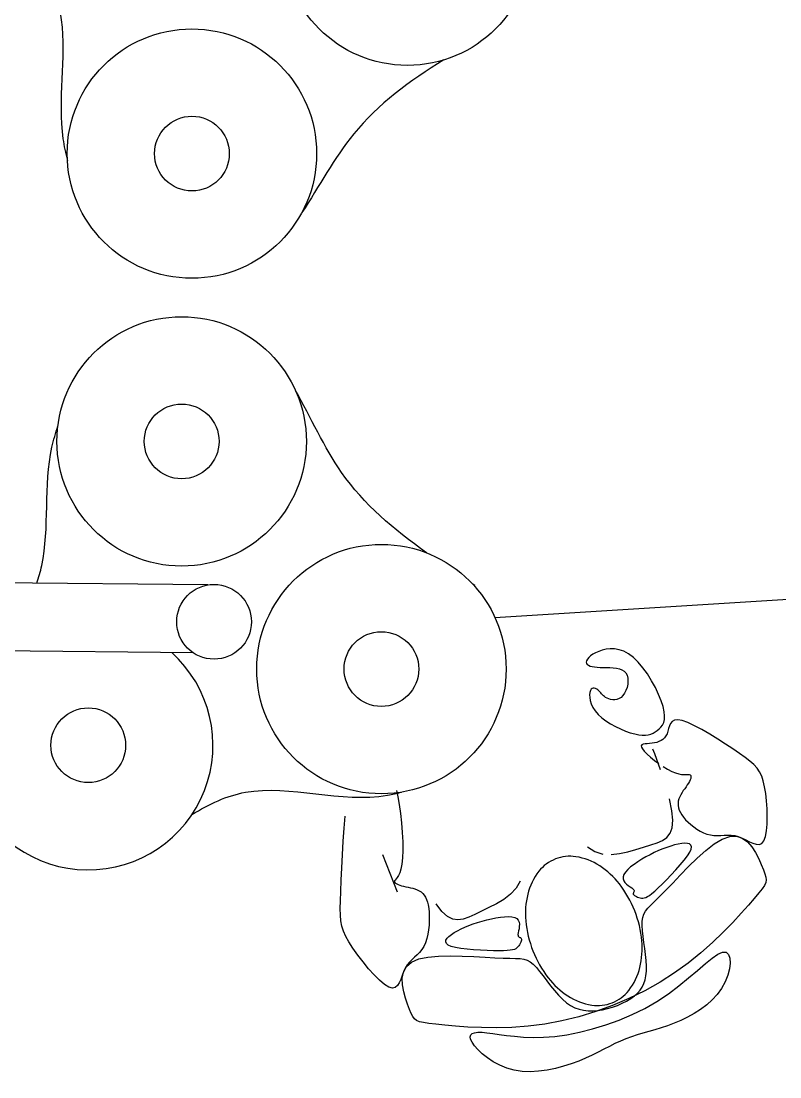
# Model space of a CAD drawing. Header units: inches. Extents: x 204954 to 440946, y -300749 to -143756.
# Drawn here: x 221571.18 to 221603.28, y -148026.86 to -147982.2 of the extents above; entities that cross this region are included whole.
import ezdxf

# ---------------------------------------------------------------- set-up
doc = ezdxf.new("R2010")
doc.units = ezdxf.units.IN
doc.header["$LTSCALE"] = 9
doc.header["$MEASUREMENT"] = 0
doc.linetypes.add('0', pattern=[0])
doc.layers.add('beam framing', color=91, linetype='Continuous')

msp = doc.modelspace()

# ---------------------------------------------------------------- linework, layer by layer
for p, q in [((221579.08119, -148006.05294), (221561.03082, -148005.85866)), ((221578.45645, -148008.92247), (221560.99986, -148008.73458))]:
    msp.add_line(p, q)
at = {"color": 1, "linetype": '0'}
for p, q in [((221595.36793, -148008.9862), (221595.27174, -148009.05414)), ((221595.48238, -148008.92171), (221595.36793, -148008.9862)), ((221595.61424, -148008.8628), (221595.48238, -148008.92171)), ((221595.76243, -148008.8121), (221595.61424, -148008.8628)), ((221595.92504, -148008.77438), (221595.76243, -148008.8121)), ((221596.09994, -148008.75492), (221595.92504, -148008.77438)), ((221596.28498, -148008.75901), (221596.09994, -148008.75492)), ((221596.47804, -148008.79194), (221596.28498, -148008.75901)), ((221596.67699, -148008.859), (221596.47804, -148008.79194)), ((221596.87968, -148008.96548), (221596.67699, -148008.859)), ((221597.08399, -148009.11666), (221596.87968, -148008.96548)), ((221595.10124, -148009.25753), (221595.08661, -148009.31814)), ((221595.08661, -148009.31814), (221595.09451, -148009.37163)), ((221595.09451, -148009.37163), (221595.12528, -148009.41637)), ((221595.13754, -148009.19192), (221595.10124, -148009.25753)), ((221595.12528, -148009.41637), (221595.17724, -148009.45274)), ((221595.19466, -148009.12342), (221595.13754, -148009.19192)), ((221595.17724, -148009.45274), (221595.2482, -148009.48161)), ((221595.27174, -148009.05414), (221595.19466, -148009.12342)), ((221597.28742, -148009.31516), (221597.08399, -148009.11666)), ((221597.48609, -148009.55289), (221597.28742, -148009.31516)), ((221595.2482, -148009.48161), (221595.33595, -148009.50384)), ((221595.33595, -148009.50384), (221595.43832, -148009.5203)), ((221595.43832, -148009.5203), (221595.55311, -148009.53184)), ((221595.55311, -148009.53184), (221595.67813, -148009.53935)), ((221595.67813, -148009.53935), (221595.81118, -148009.54368)), ((221595.81118, -148009.54368), (221595.94982, -148009.54611)), ((221595.94982, -148009.54611), (221596.09052, -148009.54949)), ((221596.09052, -148009.54949), (221596.22952, -148009.55711)), ((221596.22952, -148009.55711), (221596.36303, -148009.57222)), ((221596.36303, -148009.57222), (221596.48728, -148009.59811)), ((221596.48728, -148009.59811), (221596.59851, -148009.63804)), ((221596.59851, -148009.63804), (221596.69292, -148009.69527)), ((221596.69292, -148009.69527), (221596.76674, -148009.77309)), ((221596.76674, -148009.77309), (221596.81714, -148009.87321)), ((221596.81714, -148009.87321), (221596.845, -148009.99112)), ((221597.67573, -148009.81908), (221597.48609, -148009.55289)), ((221597.85208, -148010.10297), (221597.67573, -148009.81908)), ((221596.84045, -148010.25609), (221596.8117, -148010.39104)), ((221596.85216, -148010.12077), (221596.84045, -148010.25609)), ((221596.845, -148009.99112), (221596.85216, -148010.12077)), ((221598.01091, -148010.39378), (221597.85208, -148010.10297)), ((221595.23801, -148010.59953), (221595.22848, -148010.69976)), ((221595.22848, -148010.69976), (221595.23416, -148010.8171)), ((221595.26, -148010.52016), (221595.23801, -148010.59953)), ((221595.29185, -148010.4643), (221595.26, -148010.52016)), ((221595.33148, -148010.43027), (221595.29185, -148010.4643)), ((221595.37693, -148010.41528), (221595.33148, -148010.43027)), ((221595.42628, -148010.41653), (221595.37693, -148010.41528)), ((221595.47756, -148010.43124), (221595.42628, -148010.41653)), ((221595.52883, -148010.45662), (221595.47756, -148010.43124)), ((221595.57815, -148010.48988), (221595.52883, -148010.45662)), ((221595.62358, -148010.52824), (221595.57815, -148010.48988)), ((221595.66385, -148010.56924), (221595.62358, -148010.52824)), ((221595.70046, -148010.61167), (221595.66385, -148010.56924)), ((221595.73562, -148010.65468), (221595.70046, -148010.61167)), ((221595.7715, -148010.69741), (221595.73562, -148010.65468)), ((221595.81031, -148010.73898), (221595.7715, -148010.69741)), ((221595.85423, -148010.77853), (221595.81031, -148010.73898)), ((221595.90546, -148010.81519), (221595.85423, -148010.77853)), ((221596.56299, -148010.8073), (221596.47746, -148010.85947)), ((221596.64148, -148010.73302), (221596.56299, -148010.8073)), ((221596.71038, -148010.63556), (221596.64148, -148010.73302)), ((221596.76773, -148010.51955), (221596.71038, -148010.63556)), ((221596.8117, -148010.39104), (221596.76773, -148010.51955)), ((221598.14794, -148010.68075), (221598.01091, -148010.39378)), ((221598.25894, -148010.95312), (221598.14794, -148010.68075)), ((221595.23416, -148010.8171), (221595.25779, -148010.9478)), ((221595.25779, -148010.9478), (221595.3021, -148011.08811)), ((221595.3021, -148011.08811), (221595.36984, -148011.23427)), ((221595.36984, -148011.23427), (221595.46376, -148011.38254)), ((221595.96618, -148010.8481), (221595.90546, -148010.81519)), ((221596.03779, -148010.87612), (221595.96618, -148010.8481)), ((221596.1184, -148010.89702), (221596.03779, -148010.87612)), ((221596.20536, -148010.9083), (221596.1184, -148010.89702)), ((221596.29597, -148010.90747), (221596.20536, -148010.9083)), ((221596.38756, -148010.89203), (221596.29597, -148010.90747)), ((221596.47746, -148010.85947), (221596.38756, -148010.89203)), ((221598.33963, -148011.20012), (221598.25894, -148010.95312)), ((221598.38716, -148011.41339), (221598.33963, -148011.20012)), ((221595.46376, -148011.38254), (221595.58659, -148011.52917)), ((221595.58659, -148011.52917), (221595.73951, -148011.67072)), ((221595.73951, -148011.67072), (221595.91746, -148011.80505)), ((221598.40415, -148011.59428), (221598.38716, -148011.41339)), ((221598.39462, -148011.74653), (221598.40415, -148011.59428)), ((221595.91746, -148011.80505), (221596.11379, -148011.93034)), ((221596.11379, -148011.93034), (221596.32187, -148012.04477)), ((221596.32187, -148012.04477), (221596.53508, -148012.1465)), ((221596.53508, -148012.1465), (221596.74677, -148012.23371)), ((221598.08969, -148012.20931), (221598.17159, -148012.14405)), ((221598.17159, -148012.14405), (221598.24706, -148012.06889)), ((221598.24706, -148012.06889), (221598.31206, -148011.98008)), ((221598.31206, -148011.98008), (221598.36258, -148011.87388)), ((221598.36258, -148011.87388), (221598.39462, -148011.74653)), ((221598.5723, -148012.12532), (221598.54096, -148012.24054)), ((221598.60777, -148012.01202), (221598.5723, -148012.12532)), ((221598.65602, -148011.90968), (221598.60777, -148012.01202)), ((221598.72569, -148011.82732), (221598.65602, -148011.90968)), ((221598.8254, -148011.774), (221598.72569, -148011.82732)), ((221598.9638, -148011.75873), (221598.8254, -148011.774)), ((221599.14953, -148011.79056), (221598.9638, -148011.75873)), ((221599.3877, -148011.87531), (221599.14953, -148011.79056)), ((221599.66937, -148012.00601), (221599.3877, -148011.87531)), ((221599.98205, -148012.17246), (221599.66937, -148012.00601)), ((221596.74677, -148012.23371), (221596.95032, -148012.30458)), ((221596.95032, -148012.30458), (221597.13909, -148012.35729)), ((221597.13909, -148012.35729), (221597.30794, -148012.3906)), ((221597.30794, -148012.3906), (221597.45776, -148012.40564)), ((221597.45776, -148012.40564), (221597.59091, -148012.40416)), ((221597.59091, -148012.40416), (221597.70976, -148012.38787)), ((221597.70976, -148012.38787), (221597.81669, -148012.35852)), ((221597.81669, -148012.35852), (221597.91408, -148012.31782)), ((221597.91408, -148012.31782), (221598.00428, -148012.2675)), ((221598.00428, -148012.2675), (221598.08969, -148012.20931)), ((221598.32913, -148012.58623), (221598.25043, -148012.63895)), ((221598.3987, -148012.5211), (221598.32913, -148012.58623)), ((221598.45781, -148012.44232), (221598.3987, -148012.5211)), ((221598.50512, -148012.34865), (221598.45781, -148012.44232)), ((221598.54096, -148012.24054), (221598.50512, -148012.34865)), ((221600.31328, -148012.36448), (221599.98205, -148012.17246)), ((221600.65059, -148012.57188), (221600.31328, -148012.36448)), ((221600.98151, -148012.78447), (221600.65059, -148012.57188)), ((221597.44503, -148012.81773), (221597.41609, -148012.85599)), ((221597.41609, -148012.85599), (221597.41939, -148012.91174)), ((221597.41939, -148012.91174), (221597.46072, -148012.98891)), ((221597.50045, -148012.79302), (221597.44503, -148012.81773)), ((221597.46072, -148012.98891), (221597.54361, -148013.08967)), ((221597.57655, -148012.77792), (221597.50045, -148012.79302)), ((221597.66756, -148012.76848), (221597.57655, -148012.77792)), ((221597.76771, -148012.76078), (221597.66756, -148012.76848)), ((221597.8712, -148012.75086), (221597.76771, -148012.76078)), ((221597.973, -148012.73523), (221597.8712, -148012.75086)), ((221597.98518, -148013.19896), (221597.90527, -148013.00038)), ((221598.07103, -148012.71221), (221597.973, -148012.73523)), ((221598.16395, -148012.68053), (221598.07103, -148012.71221)), ((221598.25043, -148012.63895), (221598.16395, -148012.68053)), ((221601.29356, -148012.99207), (221600.98151, -148012.78447)), ((221601.57427, -148013.18449), (221601.29356, -148012.99207)), ((221597.54361, -148013.08967), (221597.66258, -148013.20907)), ((221597.66258, -148013.20907), (221597.80991, -148013.34039)), ((221597.80991, -148013.34039), (221597.97787, -148013.47689)), ((221597.97787, -148013.47689), (221598.15873, -148013.61185)), ((221598.23222, -148013.8716), (221597.98518, -148013.19896)), ((221601.81398, -148013.35473), (221601.57427, -148013.18449)), ((221602.01426, -148013.50854), (221601.81398, -148013.35473)), ((221598.34478, -148013.73854), (221598.52827, -148013.85023)), ((221598.52827, -148013.85023), (221598.70149, -148013.9402)), ((221598.70149, -148013.9402), (221598.85807, -148014.0037)), ((221602.17948, -148013.65487), (221602.01426, -148013.50854)), ((221602.31403, -148013.80264), (221602.17948, -148013.65487)), ((221602.42227, -148013.96081), (221602.31403, -148013.80264)), ((221598.85807, -148014.0037), (221598.997, -148014.04393)), ((221598.997, -148014.04393), (221599.11866, -148014.0661)), ((221599.11866, -148014.0661), (221599.22341, -148014.0754)), ((221599.22341, -148014.0754), (221599.31161, -148014.077)), ((221599.31161, -148014.077), (221599.38361, -148014.07611)), ((221599.38361, -148014.07611), (221599.43979, -148014.07792)), ((221599.44892, -148014.36683), (221599.40835, -148014.43872)), ((221599.43979, -148014.07792), (221599.48051, -148014.08762)), ((221599.48134, -148014.29994), (221599.44892, -148014.36683)), ((221599.48051, -148014.08762), (221599.50625, -148014.10931)), ((221599.50443, -148014.23939), (221599.48134, -148014.29994)), ((221599.51706, -148014.18654), (221599.50443, -148014.23939)), ((221599.50625, -148014.10931), (221599.51805, -148014.14273)), ((221599.51805, -148014.14273), (221599.51706, -148014.18654)), ((221602.50859, -148014.13831), (221602.42227, -148013.96081)), ((221602.57737, -148014.34408), (221602.50859, -148014.13831)), ((221602.63297, -148014.58707), (221602.57737, -148014.34408)), ((221587.05597, -148014.74793), (221587.11853, -148015.01528)), ((221599.19363, -148014.75502), (221599.13788, -148014.83944)), ((221599.25103, -148014.67263), (221599.19363, -148014.75502)), ((221599.30758, -148014.59235), (221599.25103, -148014.67263)), ((221599.36078, -148014.51428), (221599.30758, -148014.59235)), ((221599.40835, -148014.43872), (221599.36078, -148014.51428)), ((221602.67874, -148014.87216), (221602.63297, -148014.58707)), ((221587.11853, -148015.01528), (221587.1766, -148015.34398)), ((221598.71083, -148015.60562), (221598.60611, -148015.10079)), ((221598.98118, -148015.19534), (221598.97066, -148015.28841)), ((221599.00542, -148015.10382), (221598.98118, -148015.19534)), ((221599.04127, -148015.01394), (221599.00542, -148015.10382)), ((221599.08626, -148014.92577), (221599.04127, -148015.01394)), ((221599.13788, -148014.83944), (221599.08626, -148014.92577)), ((221602.71391, -148015.18812), (221602.67874, -148014.87216)), ((221602.73665, -148015.51966), (221602.71391, -148015.18812)), ((221587.1766, -148015.34398), (221587.2282, -148015.71613)), ((221587.2282, -148015.71613), (221587.27132, -148016.11386)), ((221598.74872, -148016.00971), (221598.71083, -148015.60562)), ((221598.97066, -148015.28841), (221598.97425, -148015.38302)), ((221598.97425, -148015.38302), (221598.99196, -148015.47915)), ((221598.99196, -148015.47915), (221599.02379, -148015.57682)), ((221599.02379, -148015.57682), (221599.06975, -148015.67603)), ((221599.06975, -148015.67603), (221599.12982, -148015.77677)), ((221602.74514, -148015.8515), (221602.73665, -148015.51966)), ((221584.84437, -148016.34829), (221584.88946, -148015.83747)), ((221587.27132, -148016.11386), (221587.30396, -148016.51928)), ((221598.72239, -148016.32181), (221598.74872, -148016.00971)), ((221599.12982, -148015.77677), (221599.20402, -148015.87904)), ((221599.20402, -148015.87904), (221599.29233, -148015.98285)), ((221599.29233, -148015.98285), (221599.39444, -148016.08772)), ((221599.39444, -148016.08772), (221599.50873, -148016.19134)), ((221602.71214, -148016.4549), (221602.73758, -148016.16834)), ((221602.73758, -148016.16834), (221602.74514, -148015.8515)), ((221584.80626, -148016.89815), (221584.84437, -148016.34829)), ((221587.30396, -148016.51928), (221587.32413, -148016.91452)), ((221598.49847, -148016.73274), (221598.63719, -148016.5576)), ((221598.63719, -148016.5576), (221598.72239, -148016.32181)), ((221599.50873, -148016.19134), (221599.63324, -148016.29092)), ((221599.63324, -148016.29092), (221599.76603, -148016.38367)), ((221599.76603, -148016.38367), (221599.90517, -148016.46681)), ((221599.90517, -148016.46681), (221600.04869, -148016.53754)), ((221600.04869, -148016.53754), (221600.19465, -148016.59308)), ((221600.19465, -148016.59308), (221600.34112, -148016.63064)), ((221602.66701, -148016.6959), (221602.71214, -148016.4549)), ((221584.77422, -148017.46338), (221584.80626, -148016.89815)), ((221587.32413, -148016.91452), (221587.32984, -148017.28168)), ((221597.51524, -148017.14019), (221597.8146, -148017.05096)), ((221597.8146, -148017.05096), (221598.08183, -148016.96375)), ((221598.08183, -148016.96375), (221598.31156, -148016.8629)), ((221598.31156, -148016.8629), (221598.49847, -148016.73274)), ((221598.82566, -148017.05277), (221598.66348, -148017.09907)), ((221598.98004, -148017.01667), (221598.82566, -148017.05277)), ((221599.12461, -148016.99171), (221598.98004, -148017.01667)), ((221599.2551, -148016.9803), (221599.12461, -148016.99171)), ((221599.36672, -148016.98525), (221599.2551, -148016.9803)), ((221599.45465, -148017.00934), (221599.36672, -148016.98525)), ((221599.51408, -148017.05536), (221599.45465, -148017.00934)), ((221599.5402, -148017.12609), (221599.51408, -148017.05536)), ((221600.13903, -148017.28713), (221600.49762, -148017.00971)), ((221600.34112, -148016.63064), (221600.48657, -148016.64889)), ((221600.48657, -148016.64889), (221600.63124, -148016.65234)), ((221600.49762, -148017.00971), (221600.84011, -148016.80266)), ((221600.63124, -148016.65234), (221600.77579, -148016.64694)), ((221600.77579, -148016.64694), (221600.9209, -148016.63866)), ((221600.84011, -148016.80266), (221601.15649, -148016.68773)), ((221600.9209, -148016.63866), (221601.06721, -148016.63345)), ((221601.06721, -148016.63345), (221601.21541, -148016.63728)), ((221601.15649, -148016.68773), (221601.43878, -148016.67963)), ((221601.21541, -148016.63728), (221601.36616, -148016.65611)), ((221601.36616, -148016.65611), (221601.52012, -148016.69589)), ((221601.43878, -148016.67963), (221601.68705, -148016.76499)), ((221601.52012, -148016.69589), (221601.67728, -148016.75946)), ((221601.67728, -148016.75946), (221601.83492, -148016.83706)), ((221601.68705, -148016.76499), (221601.90338, -148016.92344)), ((221601.83492, -148016.83706), (221601.98964, -148016.91582)), ((221601.90338, -148016.92344), (221602.08985, -148017.13458)), ((221601.98964, -148016.91582), (221602.13803, -148016.98284)), ((221602.13803, -148016.98284), (221602.2767, -148017.02526)), ((221602.2767, -148017.02526), (221602.40225, -148017.03019)), ((221602.40225, -148017.03019), (221602.51127, -148016.98474)), ((221602.51127, -148016.98474), (221602.60037, -148016.87604)), ((221602.60037, -148016.87604), (221602.66701, -148016.6959)), ((221584.74736, -148018.02034), (221584.77422, -148017.46338)), ((221587.09836, -148019.04825), (221586.47606, -148017.47324)), ((221587.32984, -148017.28168), (221587.31908, -148017.6029)), ((221595.14414, -148017.13724), (221595.4539, -148017.33582)), ((221595.4539, -148017.33582), (221595.78733, -148017.43614)), ((221596.13603, -148017.45751), (221596.49158, -148017.41928)), ((221596.49158, -148017.41928), (221596.84557, -148017.34077)), ((221596.84557, -148017.34077), (221597.1896, -148017.24129)), ((221597.1896, -148017.24129), (221597.51524, -148017.14019)), ((221597.78676, -148017.46325), (221597.60848, -148017.55859)), ((221597.96601, -148017.37465), (221597.78676, -148017.46325)), ((221598.14476, -148017.29335), (221597.96601, -148017.37465)), ((221598.32157, -148017.21993), (221598.14476, -148017.29335)), ((221598.49496, -148017.15498), (221598.32157, -148017.21993)), ((221598.66348, -148017.09907), (221598.49496, -148017.15498)), ((221599.23436, -148017.69741), (221599.37296, -148017.51269)), ((221599.37296, -148017.51269), (221599.47326, -148017.35288)), ((221599.47326, -148017.35288), (221599.52819, -148017.22434)), ((221599.52819, -148017.22434), (221599.5402, -148017.12609)), ((221599.77431, -148017.61322), (221600.13903, -148017.28713)), ((221602.08985, -148017.13458), (221602.24855, -148017.37803)), ((221602.24855, -148017.37803), (221602.38155, -148017.63342)), ((221587.29098, -148017.86458), (221587.24923, -148018.0703)), ((221587.31908, -148017.6029), (221587.29098, -148017.86458)), ((221597.10722, -148017.874), (221596.96545, -148017.98336)), ((221597.26457, -148017.76559), (221597.10722, -148017.874)), ((221597.43311, -148017.65988), (221597.26457, -148017.76559)), ((221597.60848, -148017.55859), (221597.43311, -148017.65988)), ((221598.88002, -148018.10888), (221599.0669, -148017.89886)), ((221599.0669, -148017.89886), (221599.23436, -148017.69741)), ((221599.41348, -148017.96622), (221599.77431, -148017.61322)), ((221602.38155, -148017.63342), (221602.49094, -148017.88034)), ((221602.49094, -148017.88034), (221602.5788, -148018.09843)), ((221584.72479, -148018.54538), (221584.74736, -148018.02034)), ((221587.14396, -148018.34543), (221587.09005, -148018.4306)), ((221587.19862, -148018.22796), (221587.14396, -148018.34543)), ((221587.24923, -148018.0703), (221587.19862, -148018.22796)), ((221596.64186, -148018.39572), (221596.64177, -148018.48422)), ((221596.67747, -148018.29985), (221596.64186, -148018.39572)), ((221596.74619, -148018.19802), (221596.67747, -148018.29985)), ((221596.84364, -148018.09194), (221596.74619, -148018.19802)), ((221596.96545, -148017.98336), (221596.84364, -148018.09194)), ((221598.48574, -148018.52191), (221598.68315, -148018.31929)), ((221598.68315, -148018.31929), (221598.88002, -148018.10888)), ((221598.74343, -148018.66605), (221599.06652, -148018.3244)), ((221599.06652, -148018.3244), (221599.41348, -148017.96622)), ((221602.5788, -148018.09843), (221602.64612, -148018.27307)), ((221602.64612, -148018.27307), (221602.68947, -148018.41272)), ((221584.70559, -148019.01485), (221584.72479, -148018.54538)), ((221586.98086, -148018.5711), (221586.97689, -148018.60453)), ((221586.97689, -148018.60453), (221586.99112, -148018.63699)), ((221587.00369, -148018.53555), (221586.98086, -148018.5711)), ((221586.99112, -148018.63699), (221587.02179, -148018.66829)), ((221587.04169, -148018.49135), (221587.00369, -148018.53555)), ((221587.02179, -148018.66829), (221587.06713, -148018.69824)), ((221587.09005, -148018.4306), (221587.04169, -148018.49135)), ((221587.06713, -148018.69824), (221587.12537, -148018.72665)), ((221587.12537, -148018.72665), (221587.19475, -148018.75332)), ((221587.19475, -148018.75332), (221587.27351, -148018.77807)), ((221587.27351, -148018.77807), (221587.35988, -148018.8007)), ((221587.35988, -148018.8007), (221587.45207, -148018.82132)), ((221587.45207, -148018.82132), (221587.54821, -148018.84127)), ((221587.54821, -148018.84127), (221587.64643, -148018.86218)), ((221592.29579, -148018.58361), (221592.12098, -148018.88474)), ((221596.64177, -148018.48422), (221596.6717, -148018.56531)), ((221596.6717, -148018.56531), (221596.72415, -148018.63927)), ((221596.72415, -148018.63927), (221596.79164, -148018.70641)), ((221596.79164, -148018.70641), (221596.86668, -148018.767)), ((221596.86668, -148018.767), (221596.94179, -148018.82134)), ((221596.94179, -148018.82134), (221597.00948, -148018.86973)), ((221598.12705, -148018.87109), (221598.29723, -148018.70857)), ((221598.29723, -148018.70857), (221598.48574, -148018.52191)), ((221598.4542, -148018.96941), (221598.74343, -148018.66605)), ((221602.63063, -148018.76402), (221602.53301, -148018.90602)), ((221602.68624, -148018.64396), (221602.63063, -148018.76402)), ((221602.70435, -148018.53161), (221602.68624, -148018.64396)), ((221602.68947, -148018.41272), (221602.70435, -148018.53161)), ((221584.68982, -148019.4114), (221584.70559, -148019.01485)), ((221587.64643, -148018.86218), (221587.74483, -148018.88569)), ((221587.74483, -148018.88569), (221587.84152, -148018.91343)), ((221587.84152, -148018.91343), (221587.93462, -148018.94703)), ((221587.93462, -148018.94703), (221588.02223, -148018.98814)), ((221588.02223, -148018.98814), (221588.10247, -148019.03838)), ((221588.10247, -148019.03838), (221588.17382, -148019.09925)), ((221588.17382, -148019.09925), (221588.23622, -148019.17165)), ((221588.23622, -148019.17165), (221588.28996, -148019.25637)), ((221588.28996, -148019.25637), (221588.33536, -148019.35417)), ((221591.88106, -148019.13868), (221591.5954, -148019.3538)), ((221592.12098, -148018.88474), (221591.88106, -148019.13868)), ((221597.00948, -148018.86973), (221597.06225, -148018.91245)), ((221597.06225, -148018.91245), (221597.09464, -148018.94989)), ((221597.0804, -148019.08665), (221597.07427, -148019.10997)), ((221597.07427, -148019.10997), (221597.07769, -148019.13396)), ((221597.07769, -148019.13396), (221597.09413, -148019.15917)), ((221597.09153, -148019.06314), (221597.0804, -148019.08665)), ((221597.10308, -148019.03857), (221597.09153, -148019.06314)), ((221597.09413, -148019.15917), (221597.12262, -148019.18496)), ((221597.09464, -148018.94989), (221597.1092, -148018.98281)), ((221597.11049, -148019.01208), (221597.10308, -148019.03857)), ((221597.1092, -148018.98281), (221597.11049, -148019.01208)), ((221597.12262, -148019.18496), (221597.1611, -148019.21036)), ((221597.1611, -148019.21036), (221597.20748, -148019.23442)), ((221597.20748, -148019.23442), (221597.25971, -148019.25616)), ((221597.25971, -148019.25616), (221597.31572, -148019.27463)), ((221597.31572, -148019.27463), (221597.37343, -148019.28888)), ((221597.37343, -148019.28888), (221597.43079, -148019.29793)), ((221597.43079, -148019.29793), (221597.48668, -148019.30044)), ((221597.48668, -148019.30044), (221597.54392, -148019.29353)), ((221597.54392, -148019.29353), (221597.60628, -148019.27393)), ((221597.60628, -148019.27393), (221597.67754, -148019.23837)), ((221597.67754, -148019.23837), (221597.76147, -148019.18357)), ((221597.76147, -148019.18357), (221597.86185, -148019.10627)), ((221597.86185, -148019.10627), (221597.98245, -148019.0032)), ((221597.98245, -148019.0032), (221598.12705, -148018.87109)), ((221598.0001, -148019.41913), (221598.20668, -148019.21836)), ((221598.20668, -148019.21836), (221598.4542, -148018.96941)), ((221602.38886, -148019.08418), (221602.19368, -148019.31273)), ((221602.53301, -148018.90602), (221602.38886, -148019.08418)), ((221584.68127, -148019.74285), (221584.68982, -148019.4114)), ((221584.68469, -148020.02335), (221584.68127, -148019.74285)), ((221588.33536, -148019.35417), (221588.37271, -148019.46581)), ((221588.37271, -148019.46581), (221588.40232, -148019.59207)), ((221588.40232, -148019.59207), (221588.4245, -148019.73371)), ((221588.4245, -148019.73371), (221588.43955, -148019.89151)), ((221588.98436, -148019.86768), (221588.73582, -148019.54681)), ((221590.96423, -148019.70098), (221590.65742, -148019.84976)), ((221591.28333, -148019.53844), (221590.96423, -148019.70098)), ((221591.5954, -148019.3538), (221591.28333, -148019.53844)), ((221597.59665, -148019.85061), (221597.69801, -148019.72343)), ((221597.69801, -148019.72343), (221597.83152, -148019.58355)), ((221597.83152, -148019.58355), (221598.0001, -148019.41913)), ((221601.94406, -148019.60162), (221601.64109, -148019.9436)), ((221602.19368, -148019.31273), (221601.94406, -148019.60162)), ((221584.7048, -148020.26702), (221584.68469, -148020.02335)), ((221588.43955, -148019.89151), (221588.44753, -148020.06528)), ((221588.44753, -148020.06528), (221588.4476, -148020.25108)), ((221589.2169, -148020.0775), (221588.98436, -148019.86768)), ((221589.44026, -148020.19137), (221589.2169, -148020.0775)), ((221589.66123, -148020.22439), (221589.44026, -148020.19137)), ((221589.88662, -148020.19165), (221589.66123, -148020.22439)), ((221590.12325, -148020.10824), (221589.88662, -148020.19165)), ((221590.37791, -148019.98924), (221590.12325, -148020.10824)), ((221590.65742, -148019.84976), (221590.37791, -148019.98924)), ((221590.87534, -148020.21889), (221591.07258, -148020.17297)), ((221591.07258, -148020.17297), (221591.26787, -148020.13493)), ((221591.26787, -148020.13493), (221591.45682, -148020.10651)), ((221591.45682, -148020.10651), (221591.63505, -148020.08943)), ((221591.63505, -148020.08943), (221591.79818, -148020.08544)), ((221591.79818, -148020.08544), (221591.94182, -148020.09626)), ((221591.94182, -148020.09626), (221592.06159, -148020.12362)), ((221592.06159, -148020.12362), (221592.1531, -148020.16926)), ((221592.1531, -148020.16926), (221592.21366, -148020.2338)), ((221597.45614, -148020.27422), (221597.47864, -148020.11418)), ((221597.47864, -148020.11418), (221597.5245, -148019.97692)), ((221597.5245, -148019.97692), (221597.59665, -148019.85061)), ((221601.64109, -148019.9436), (221601.28697, -148020.32713)), ((221584.74636, -148020.48799), (221584.7048, -148020.26702)), ((221584.81409, -148020.70039), (221584.74636, -148020.48799)), ((221588.4196, -148020.63912), (221588.38935, -148020.83156)), ((221588.43865, -148020.44399), (221588.4196, -148020.63912)), ((221588.4476, -148020.25108), (221588.43865, -148020.44399)), ((221589.64114, -148020.68164), (221589.79117, -148020.60458)), ((221589.79117, -148020.60458), (221589.95239, -148020.53021)), ((221589.95239, -148020.53021), (221590.12336, -148020.45911)), ((221590.12336, -148020.45911), (221590.30259, -148020.39184)), ((221590.30259, -148020.39184), (221590.48864, -148020.329)), ((221590.48864, -148020.329), (221590.68005, -148020.27116)), ((221590.68005, -148020.27116), (221590.87534, -148020.21889)), ((221592.21366, -148020.2338), (221592.24724, -148020.31344)), ((221592.24277, -148020.59394), (221592.22509, -148020.68494)), ((221592.25613, -148020.49842), (221592.24277, -148020.59394)), ((221592.24724, -148020.31344), (221592.25951, -148020.40328)), ((221592.25951, -148020.40328), (221592.25613, -148020.49842)), ((221597.45381, -148020.4657), (221597.45614, -148020.27422)), ((221597.46741, -148020.68468), (221597.45381, -148020.4657)), ((221601.28697, -148020.32713), (221600.8839, -148020.74068)), ((221584.91275, -148020.91836), (221584.81409, -148020.70039)), ((221585.04705, -148021.15603), (221584.91275, -148020.91836)), ((221588.34681, -148021.0164), (221588.29089, -148021.18876)), ((221588.38935, -148020.83156), (221588.34681, -148021.0164)), ((221589.14041, -148021.15407), (221589.15233, -148021.07986)), ((221589.15233, -148021.07986), (221589.20005, -148021.00217)), ((221589.20005, -148021.00217), (221589.27814, -148020.92227)), ((221589.27814, -148020.92227), (221589.38119, -148020.8414)), ((221589.38119, -148020.8414), (221589.50378, -148020.76081)), ((221589.50378, -148020.76081), (221589.64114, -148020.68164)), ((221592.20876, -148020.76653), (221592.19943, -148020.83378)), ((221592.19943, -148020.83378), (221592.20138, -148020.88325)), ((221592.20138, -148020.88325), (221592.21326, -148020.91723)), ((221592.22509, -148020.68494), (221592.20876, -148020.76653)), ((221592.21326, -148020.91723), (221592.23233, -148020.93948)), ((221592.23233, -148020.93948), (221592.25584, -148020.95375)), ((221592.25584, -148020.95375), (221592.28107, -148020.96379)), ((221592.28107, -148020.96379), (221592.30526, -148020.97335)), ((221592.30526, -148020.97335), (221592.32567, -148020.98618)), ((221592.32567, -148020.98618), (221592.33956, -148021.00602)), ((221592.34163, -148021.07396), (221592.33091, -148021.1188)), ((221592.33956, -148021.00602), (221592.3448, -148021.03567)), ((221592.3448, -148021.03567), (221592.34163, -148021.07396)), ((221597.49244, -148020.92403), (221597.46741, -148020.68468)), ((221597.5244, -148021.17665), (221597.49244, -148020.92403)), ((221600.8839, -148020.74068), (221600.43406, -148021.1727)), ((221585.21934, -148021.42285), (221585.04705, -148021.15603)), ((221585.4223, -148021.70957), (221585.21934, -148021.42285)), ((221588.13535, -148021.47812), (221588.03854, -148021.59579)), ((221588.22049, -148021.34371), (221588.13535, -148021.47812)), ((221588.29089, -148021.18876), (221588.22049, -148021.34371)), ((221589.16969, -148021.22355), (221589.14041, -148021.15407)), ((221589.2456, -148021.28706), (221589.16969, -148021.22355)), ((221589.37356, -148021.34334), (221589.2456, -148021.28706)), ((221589.556, -148021.39144), (221589.37356, -148021.34334)), ((221589.78343, -148021.43154), (221589.556, -148021.39144)), ((221590.04336, -148021.46413), (221589.78343, -148021.43154)), ((221590.32333, -148021.48969), (221590.04336, -148021.46413)), ((221590.61084, -148021.50871), (221590.32333, -148021.48969)), ((221590.89343, -148021.52168), (221590.61084, -148021.50871)), ((221591.15862, -148021.52908), (221590.89343, -148021.52168)), ((221591.39392, -148021.53139), (221591.15862, -148021.52908)), ((221591.58977, -148021.52899), (221591.39392, -148021.53139)), ((221591.74826, -148021.52179), (221591.58977, -148021.52899)), ((221591.87436, -148021.50961), (221591.74826, -148021.52179)), ((221591.97308, -148021.49224), (221591.87436, -148021.50961)), ((221592.0494, -148021.46949), (221591.97308, -148021.49224)), ((221592.10832, -148021.44118), (221592.0494, -148021.46949)), ((221592.15482, -148021.40709), (221592.10832, -148021.44118)), ((221592.1939, -148021.36705), (221592.15482, -148021.40709)), ((221592.22958, -148021.32125), (221592.1939, -148021.36705)), ((221592.26197, -148021.2714), (221592.22958, -148021.32125)), ((221592.29023, -148021.21964), (221592.26197, -148021.2714)), ((221592.31349, -148021.16807), (221592.29023, -148021.21964)), ((221592.33091, -148021.1188), (221592.31349, -148021.16807)), ((221597.55879, -148021.43543), (221597.5244, -148021.17665)), ((221597.59111, -148021.69324), (221597.55879, -148021.43543)), ((221600.43406, -148021.1727), (221599.93967, -148021.61165)), ((221585.64619, -148022.00223), (221585.4223, -148021.70957)), ((221587.71696, -148021.90423), (221587.61237, -148022.01075)), ((221587.6903, -148022.00854), (221587.99979, -148021.87617)), ((221587.82545, -148021.80327), (221587.71696, -148021.90423)), ((221587.93394, -148021.70232), (221587.82545, -148021.80327)), ((221588.03854, -148021.59579), (221587.93394, -148021.70232)), ((221587.99979, -148021.87617), (221588.3913, -148021.79319)), ((221588.3913, -148021.79319), (221588.84267, -148021.75057)), ((221588.84267, -148021.75057), (221589.33177, -148021.73928)), ((221589.33177, -148021.73928), (221589.83643, -148021.75029)), ((221589.83643, -148021.75029), (221590.33452, -148021.77457)), ((221590.33452, -148021.77457), (221590.80387, -148021.80309)), ((221590.80387, -148021.80309), (221591.22233, -148021.82682)), ((221591.22233, -148021.82682), (221591.57317, -148021.83935)), ((221591.57317, -148021.83935), (221591.86119, -148021.84468)), ((221591.86119, -148021.84468), (221592.09662, -148021.84946)), ((221592.09662, -148021.84946), (221592.28968, -148021.8603)), ((221592.28968, -148021.8603), (221592.4506, -148021.88385)), ((221592.4506, -148021.88385), (221592.5896, -148021.92673)), ((221592.5896, -148021.92673), (221592.71689, -148021.99558)), ((221597.61686, -148021.94298), (221597.59111, -148021.69324)), ((221597.63154, -148022.17753), (221597.61686, -148021.94298)), ((221599.93967, -148021.61165), (221599.40291, -148022.04601)), ((221600.12532, -148022.07376), (221600.41503, -148021.84001)), ((221600.41503, -148021.84001), (221600.65977, -148021.67203)), ((221600.65977, -148021.67203), (221600.85741, -148021.58579)), ((221600.85741, -148021.58579), (221601.00645, -148021.59211)), ((221601.00645, -148021.59211), (221601.10796, -148021.68122)), ((221601.10796, -148021.68122), (221601.16366, -148021.83821)), ((221601.16366, -148021.83821), (221601.17525, -148022.0482)), ((221585.88128, -148022.28692), (221585.64619, -148022.00223)), ((221586.11785, -148022.54968), (221585.88128, -148022.28692)), ((221587.35909, -148022.41653), (221587.29671, -148022.58002)), ((221587.35584, -148022.42758), (221587.47871, -148022.19557)), ((221587.43042, -148022.26283), (221587.35909, -148022.41653)), ((221587.51555, -148022.12843), (221587.43042, -148022.26283)), ((221587.47871, -148022.19557), (221587.6903, -148022.00854)), ((221587.61237, -148022.01075), (221587.51555, -148022.12843)), ((221592.71689, -148021.99558), (221592.8427, -148022.09702)), ((221592.8427, -148022.09702), (221592.97541, -148022.23515)), ((221592.97541, -148022.23515), (221593.116, -148022.40395)), ((221593.116, -148022.40395), (221593.26365, -148022.59485)), ((221597.61457, -148022.58492), (221597.63127, -148022.39132)), ((221597.63127, -148022.39132), (221597.63154, -148022.17753)), ((221599.40291, -148022.04601), (221598.826, -148022.46423)), ((221599.41959, -148022.67475), (221599.7928, -148022.35733)), ((221599.7928, -148022.35733), (221600.12532, -148022.07376)), ((221601.14446, -148022.29628), (221601.07299, -148022.56753)), ((221601.17525, -148022.0482), (221601.14446, -148022.29628)), ((221586.34616, -148022.77658), (221586.11785, -148022.54968)), ((221586.55649, -148022.95369), (221586.34616, -148022.77658)), ((221587.23665, -148022.74082), (221587.17227, -148022.88643)), ((221587.29671, -148022.58002), (221587.23665, -148022.74082)), ((221587.30623, -148022.69109), (221587.35584, -148022.42758)), ((221587.31444, -148022.97266), (221587.30623, -148022.69109)), ((221593.26365, -148022.59485), (221593.4175, -148022.79932)), ((221593.4175, -148022.79932), (221593.5767, -148023.00878)), ((221597.5285, -148022.92004), (221597.5806, -148022.76046)), ((221598.21173, -148022.85632), (221597.56533, -148023.21842)), ((221597.5806, -148022.76046), (221597.61457, -148022.58492)), ((221598.826, -148022.46423), (221598.21173, -148022.85632)), ((221599.00784, -148023.01007), (221599.41959, -148022.67475)), ((221600.96257, -148022.84707), (221600.81489, -148023.11999)), ((221601.07299, -148022.56753), (221600.96257, -148022.84707)), ((221586.73911, -148023.06706), (221586.55649, -148022.95369)), ((221586.887, -148023.10717), (221586.73911, -148023.06706)), ((221587.00407, -148023.08211), (221586.887, -148023.10717)), ((221587.09695, -148023.00436), (221587.00407, -148023.08211)), ((221587.17227, -148022.88643), (221587.09695, -148023.00436)), ((221587.365, -148023.25883), (221587.31444, -148022.97266)), ((221587.44248, -148023.53615), (221587.365, -148023.25883)), ((221593.5767, -148023.00878), (221593.7404, -148023.21468)), ((221593.7404, -148023.21468), (221593.90777, -148023.40846)), ((221597.56533, -148023.21842), (221596.89267, -148023.54822)), ((221597.25489, -148023.32421), (221597.36649, -148023.1998)), ((221597.36649, -148023.1998), (221597.45741, -148023.06578)), ((221597.45741, -148023.06578), (221597.5285, -148022.92004)), ((221598.5597, -148023.34732), (221599.00784, -148023.01007)), ((221600.81489, -148023.11999), (221600.63228, -148023.37396)), ((221587.53141, -148023.79115), (221587.44248, -148023.53615)), ((221593.90777, -148023.40846), (221594.07795, -148023.58158)), ((221594.07795, -148023.58158), (221594.25033, -148023.72715)), ((221594.25033, -148023.72715), (221594.42529, -148023.84503)), ((221596.89267, -148023.54822), (221596.19957, -148023.84342)), ((221596.40471, -148023.83824), (221596.60477, -148023.75208)), ((221596.60477, -148023.75208), (221596.7934, -148023.65621)), ((221596.7934, -148023.65621), (221596.96694, -148023.55208)), ((221596.96694, -148023.55208), (221597.12174, -148023.44113)), ((221597.12174, -148023.44113), (221597.25489, -148023.32421)), ((221597.56378, -148023.96635), (221598.07729, -148023.67054)), ((221598.07729, -148023.67054), (221598.5597, -148023.34732)), ((221600.41943, -148023.60698), (221600.18164, -148023.81963)), ((221600.63228, -148023.37396), (221600.41943, -148023.60698)), ((221587.61635, -148024.01039), (221587.53141, -148023.79115)), ((221587.68658, -148024.18387), (221587.61635, -148024.01039)), ((221587.75039, -148024.31544), (221587.68658, -148024.18387)), ((221594.42529, -148023.84503), (221594.60344, -148023.93675)), ((221594.60344, -148023.93675), (221594.78537, -148024.00387)), ((221595.49189, -148024.10171), (221594.77547, -148024.32077)), ((221594.78537, -148024.00387), (221594.9717, -148024.0479)), ((221594.9717, -148024.0479), (221595.16303, -148024.0704)), ((221595.16303, -148024.0704), (221595.35997, -148024.07291)), ((221595.35997, -148024.07291), (221595.56314, -148024.05694)), ((221596.19957, -148023.84342), (221595.49189, -148024.10171)), ((221595.56314, -148024.05694), (221595.77242, -148024.02404)), ((221595.77242, -148024.02404), (221595.98488, -148023.97567)), ((221595.98488, -148023.97567), (221596.19686, -148023.91325)), ((221596.19686, -148023.91325), (221596.40471, -148023.83824)), ((221597.02637, -148024.23158), (221597.56378, -148023.96635)), ((221599.65241, -148024.1861), (221599.37156, -148024.34108)), ((221599.9242, -148024.01248), (221599.65241, -148024.1861)), ((221600.18164, -148023.81963), (221599.9242, -148024.01248)), ((221587.8208, -148024.41239), (221587.75039, -148024.31544)), ((221587.91082, -148024.48203), (221587.8208, -148024.41239)), ((221588.03348, -148024.53167), (221587.91082, -148024.48203)), ((221588.20179, -148024.56859), (221588.03348, -148024.53167)), ((221588.42879, -148024.60012), (221588.20179, -148024.56859)), ((221588.72749, -148024.63354), (221588.42879, -148024.60012)), ((221589.10715, -148024.67379), (221588.72749, -148024.63354)), ((221593.33978, -148024.63199), (221592.63281, -148024.72106)), ((221594.05615, -148024.4983), (221593.33978, -148024.63199)), ((221594.77547, -148024.32077), (221594.05615, -148024.4983)), ((221595.9127, -148024.66804), (221596.47327, -148024.46568)), ((221596.47327, -148024.46568), (221597.02637, -148024.23158)), ((221598.80387, -148024.59738), (221598.52671, -148024.70037)), ((221599.08695, -148024.47798), (221598.80387, -148024.59738)), ((221599.37156, -148024.34108), (221599.08695, -148024.47798)), ((221589.56205, -148024.71633), (221589.10715, -148024.67379)), ((221590.08269, -148024.75423), (221589.56205, -148024.71633)), ((221590.65957, -148024.78057), (221590.08269, -148024.75423)), ((221590.17778, -148025.16761), (221590.20076, -148025.08888)), ((221590.20076, -148025.08888), (221590.26373, -148025.0317)), ((221590.26373, -148025.0317), (221590.36531, -148024.99483)), ((221590.36531, -148024.99483), (221590.50412, -148024.97703)), ((221590.50412, -148024.97703), (221590.67878, -148024.97707)), ((221591.28322, -148024.78843), (221590.65957, -148024.78057)), ((221590.67878, -148024.97707), (221590.88792, -148024.99372)), ((221590.88792, -148024.99372), (221591.13041, -148025.0249)), ((221591.13041, -148025.0249), (221591.40607, -148025.06521)), ((221591.94413, -148024.77091), (221591.28322, -148024.78843)), ((221591.40607, -148025.06521), (221591.71495, -148025.10839)), ((221592.63281, -148024.72106), (221591.94413, -148024.77091)), ((221593.76013, -148025.14868), (221594.26838, -148025.079)), ((221594.26838, -148025.079), (221594.80204, -148024.97529)), ((221594.80204, -148024.97529), (221595.35289, -148024.83811)), ((221595.35289, -148024.83811), (221595.9127, -148024.66804)), ((221597.23603, -148025.08882), (221596.99547, -148025.16667)), ((221597.48217, -148025.01587), (221597.23603, -148025.08882)), ((221597.7341, -148024.94419), (221597.48217, -148025.01587)), ((221597.99202, -148024.87014), (221597.7341, -148024.94419)), ((221598.25616, -148024.79008), (221597.99202, -148024.87014)), ((221598.52671, -148024.70037), (221598.25616, -148024.79008)), ((221590.19616, -148025.26911), (221590.17778, -148025.16761)), ((221590.25728, -148025.39463), (221590.19616, -148025.26911)), ((221590.36172, -148025.54378), (221590.25728, -148025.39463)), ((221590.50685, -148025.70975), (221590.36172, -148025.54378)), ((221591.71495, -148025.10839), (221592.05713, -148025.1482)), ((221592.05713, -148025.1482), (221592.43268, -148025.17838)), ((221592.43268, -148025.17838), (221592.84165, -148025.19268)), ((221592.84165, -148025.19268), (221593.28411, -148025.18487)), ((221593.28411, -148025.18487), (221593.76013, -148025.14868)), ((221596.30087, -148025.45831), (221596.0702, -148025.57375)), ((221596.52974, -148025.35069), (221596.30087, -148025.45831)), ((221596.7603, -148025.25308), (221596.52974, -148025.35069)), ((221596.99547, -148025.16667), (221596.7603, -148025.25308)), ((221590.68927, -148025.8841), (221590.50685, -148025.70975)), ((221590.90554, -148026.05842), (221590.68927, -148025.8841)), ((221595.33256, -148025.94521), (221595.05986, -148026.07015)), ((221595.58953, -148025.81938), (221595.33256, -148025.94521)), ((221595.83425, -148025.69483), (221595.58953, -148025.81938)), ((221596.0702, -148025.57375), (221595.83425, -148025.69483)), ((221591.15225, -148026.22426), (221590.90554, -148026.05842)), ((221591.42598, -148026.37321), (221591.15225, -148026.22426)), ((221591.72331, -148026.49683), (221591.42598, -148026.37321)), ((221594.12371, -148026.41454), (221593.77988, -148026.50638)), ((221594.45471, -148026.30821), (221594.12371, -148026.41454)), ((221594.76793, -148026.19201), (221594.45471, -148026.30821)), ((221595.05986, -148026.07015), (221594.76793, -148026.19201)), ((221592.04082, -148026.58668), (221591.72331, -148026.49683)), ((221592.37484, -148026.63653), (221592.04082, -148026.58668)), ((221592.72069, -148026.64881), (221592.37484, -148026.63653)), ((221593.07343, -148026.62813), (221592.72069, -148026.64881)), ((221593.42814, -148026.57912), (221593.07343, -148026.62813)), ((221593.77988, -148026.50638), (221593.42814, -148026.57912))]:
    msp.add_line(p, q, dxfattribs=at)
msp.add_lwpolyline([(221591.2257, -148007.43072), (221608.58706, -148006.34395)])
for centre, radius in [((221587.51929, -147978.79838), 5.27555), ((221578.40466, -147987.80428), 5.27555), ((221578.40466, -147987.80428), 1.58068), ((221577.9711, -147999.98038), 5.27555), ((221577.9711, -147999.98038), 1.58068), ((221586.42211, -148009.61175), 5.27555), ((221579.34059, -148007.61219), 1.58068), ((221586.42211, -148009.61175), 1.58068), ((221574.01955, -148012.8332), 1.58068)]:
    msp.add_circle(centre, radius)
msp.add_arc((221574.01955, -148012.8332), 5.27555, 130.766849, 47.99979)
for centre, radius, start, end in [((221594.39363, -148019.19351), 1.66429, 111.559317, 141.899164), ((221594.39363, -148019.19351), 1.66429, 81.219471, 111.559317), ((221594.25727, -148020.07637), 2.55762, 56.846789, 81.219471), ((221593.77949, -148020.80779), 3.43126, 37.897478, 56.846789), ((221595.09662, -148019.74474), 2.55762, 141.899164, 166.271846), ((221592.85339, -148021.52868), 4.60487, 21.559317, 37.897478), ((221595.9453, -148019.95206), 3.43126, 166.271846, 185.221157), ((221592.85339, -148021.52868), 4.60487, 5.221157, 21.559317), ((221597.11404, -148019.84527), 4.60487, 185.221157, 201.559317), ((221594.02212, -148021.42188), 3.43126, 346.271846, 5.221157), ((221597.11404, -148019.84527), 4.60487, 201.559317, 217.897478), ((221594.8708, -148021.62921), 2.55762, 321.899164, 346.271846), ((221596.18793, -148020.56615), 3.43126, 217.897478, 236.846789), ((221595.57379, -148022.18044), 1.66429, 291.559317, 321.899164), ((221595.71016, -148021.29758), 2.55762, 236.846789, 261.219471), ((221595.57379, -148022.18044), 1.66429, 261.219471, 291.559317)]:
    msp.add_arc(centre, radius, start, end, dxfattribs=at)
for points, knots in [([(221572.72306, -147981.38924), (221572.7872, -147981.63797), (221573.16554, -147983.49626), (221572.63454, -147985.8466), (221573.06013, -147987.78841), (221573.13698, -147988.09232)], [0.076392316, 0.076392316, 0.076392316, 0.076392316, 0.089905766, 0.17631975, 0.192447112, 0.192447112, 0.192447112, 0.192447112]), ([(221589.06745, -147983.84166), (221587.62432, -147984.72576), (221585.20695, -147986.48812), (221583.795, -147989.19206), (221583.05194, -147990.30111)], [0.041259254, 0.041259254, 0.041259254, 0.041259254, 0.126802222, 0.195319497, 0.195319497, 0.195319497, 0.195319497]), ([(221588.32504, -148004.69136), (221586.94846, -148003.70685), (221584.66256, -148001.77702), (221583.44649, -147998.97951), (221582.7842, -147997.82041)], [0.041259254, 0.041259254, 0.041259254, 0.041259254, 0.126802222, 0.195319497, 0.195319497, 0.195319497, 0.195319497]), ([(221571.84762, -148005.97508), (221571.9293, -148005.73154), (221572.43884, -148003.90487), (221572.07635, -148001.52271), (221572.63898, -147999.61609), (221572.73725, -147999.31842)], [0.076392316, 0.076392316, 0.076392316, 0.076392316, 0.089905766, 0.17631975, 0.192447112, 0.192447112, 0.192447112, 0.192447112]), ([(221578.40476, -148015.766), (221579.12779, -148015.31385), (221581.65115, -148014.14322), (221584.93503, -148015.37221), (221587.0766, -148014.87127), (221587.27143, -148014.81848)], [0.046601001, 0.046601001, 0.046601001, 0.046601001, 0.090089502, 0.193368666, 0.203772859, 0.203772859, 0.203772859, 0.203772859])]:
    msp.add_open_spline(points, degree=3, knots=knots)
msp.add_open_spline([(221590.36685, -148006.07541), (221590.34166, -148006.05878), (221590.31647, -148006.04216), (221590.29128, -148006.02554)], degree=3)
at = {"layer": 'beam framing', "color": 1}
msp.add_circle((221267.41484, -148374.87), 4304.54104, dxfattribs=at)

doc.saveas('drawing.dxf')
